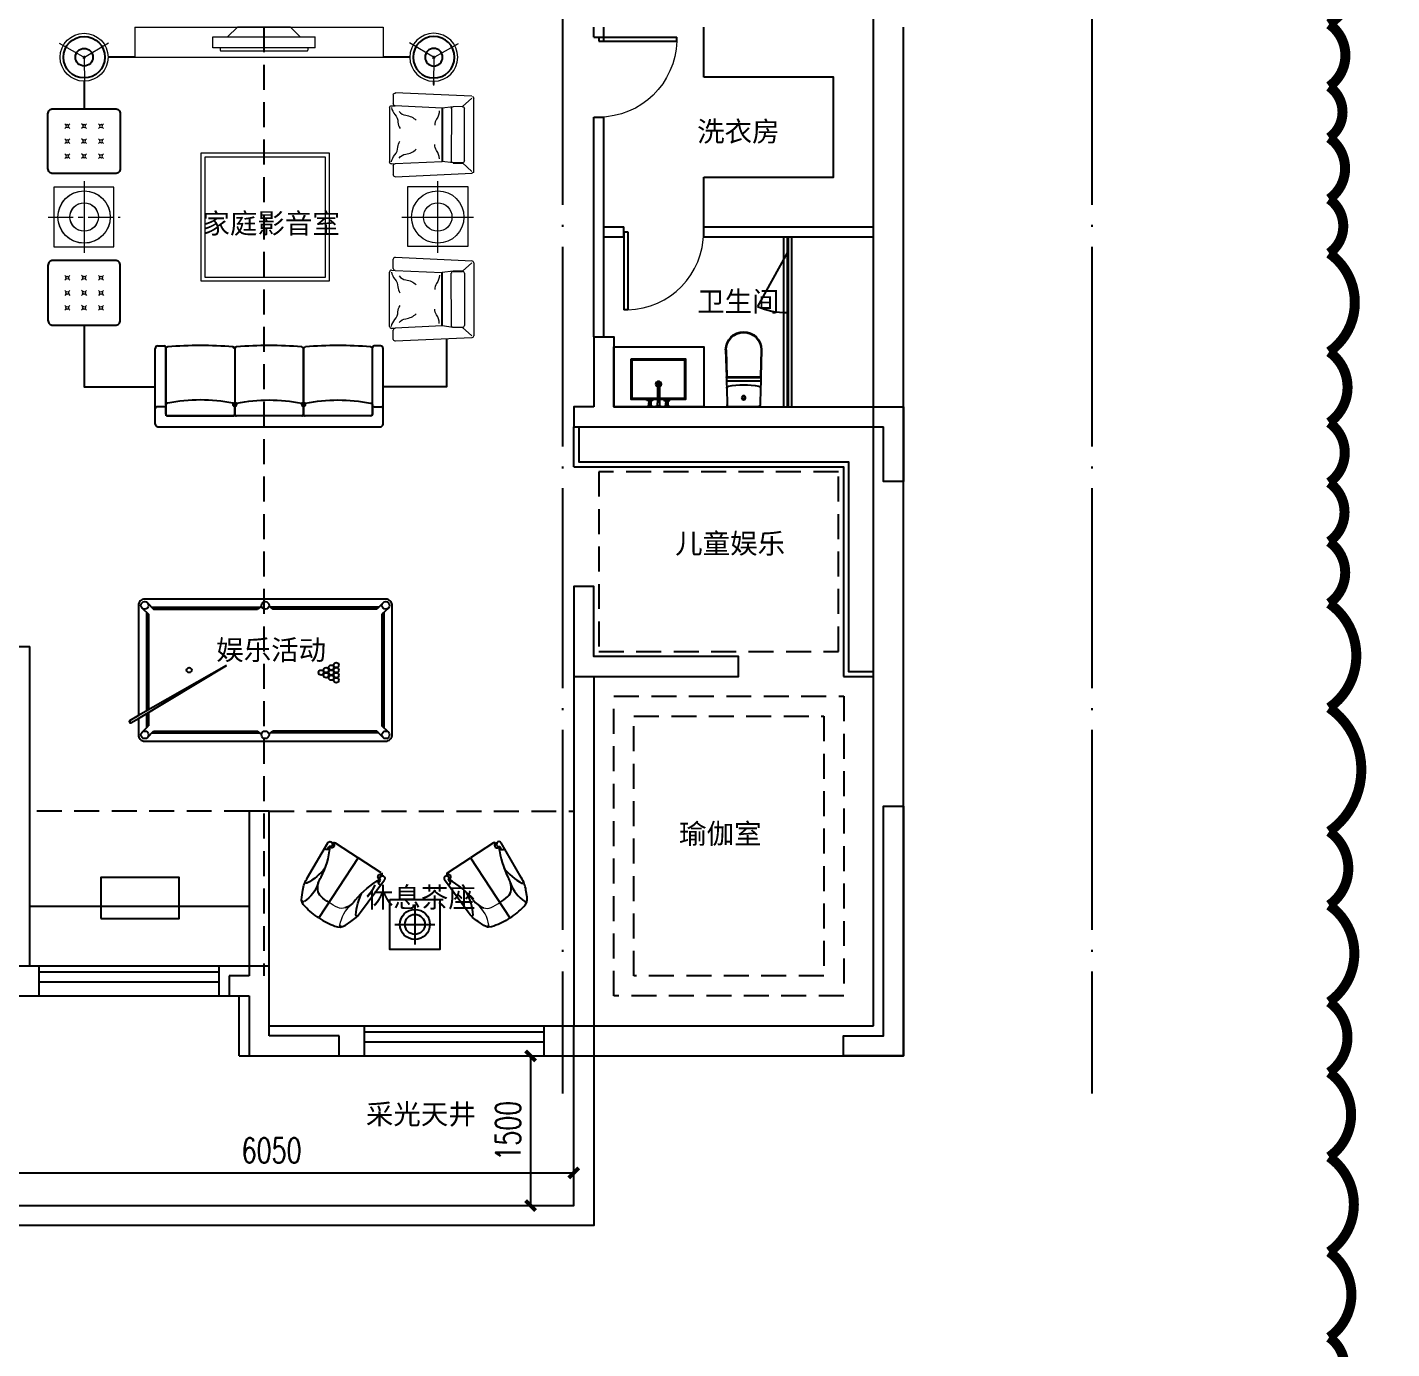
# Model space of a CAD drawing. Header units: millimetres. Extents: x 1337745 to 1642153, y -192803 to 266425.
# Drawn here: x 1536491 to 1550149, y 84425 to 97658 of the extents above; entities that cross this region are included whole.
import ezdxf
from ezdxf.enums import TextEntityAlignment as Align

# ---------------------------------------------------------------- set-up
doc = ezdxf.new("R2010")
doc.units = ezdxf.units.MM
doc.header["$LTSCALE"] = 1000
doc.header["$MEASUREMENT"] = 0
for name, pattern in [('__附着_A09-停车位、行车流线模块_TEN24RUY_设计区$0$DASH', [0.35, 0.25, -0.1]), ('CENTER', [2, 1.25, -0.25, 0.25, -0.25]), ('DOTE', [2.42, 2, -0.2, 0.02, -0.2]), ('HIDDEN', [0.375, 0.25, -0.125]), ('HIDDEN2', [4.7625, 3.175, -1.5875])]:
    doc.linetypes.add(name, pattern=pattern)
for name, color, linetype in [('__附着_A09-停车位、行车流线模块_TEN24RUY_设计区$0$STD-PARK', 103, '__附着_A09-停车位、行车流线模块_TEN24RUY_设计区$0$DASH'), ('A-PUB_DIM', 3, 'Continuous'), ('AE-FLOR', 151, 'Continuous'), ('DOTE', 16, 'DOTE'), ('IE-FURN', 33, 'Continuous'), ('P-FURN-高柜', 5, 'Continuous'), ('P-卫生隔断', 30, 'Continuous'), ('P-固定家具（悬空）', 142, 'Continuous'), ('P-洁具', 31, 'Continuous'), ('REF', 8, 'HIDDEN2'), ('WALL', 2, 'Continuous'), ('WALL1', 51, 'Continuous'), ('WINDOW', 4, 'Continuous'), ('剪力墙', 6, 'Continuous'), ('家具粗线', 7, 'Continuous'), ('文字标注', 255, 'Continuous'), ('砖墙', 30, 'Continuous')]:
    doc.layers.add(name, color=color, linetype=linetype)
doc.layers.add('furniture', color=6, linetype='Continuous', lineweight=13)
doc.styles.add('_TCH_DIM_T3', font='SIMPLEX', dxfattribs={"width": 0.705882, "bigfont": 'GBCBIG'})
doc.styles.add('DIM_FONT', font='SIMPLEX', dxfattribs={"width": 0.7, "bigfont": 'GBCBIG'})
doc.styles.add('黑体', font='SIMHEI.TTF')
doc.dimstyles.new('_TCH_ARCH&&100', dxfattribs={"dimtxt": 250, "dimasz": 100, "dimexe": 250, "dimexo": 300, "dimgap": 100, "dimtad": 1, "dimdec": 0, "dimzin": 0, "dimdsep": 46, "dimtxsty": 'DIM_FONT', "dimblk": 'ARCHTICK', "dimcen": 0.09, "dimclrt": 7, "dimazin": 2, "dimtfac": 1, "dimtdec": 0, "dimtix": 1, "dimtmove": 2, "dimatfit": 3, "dimfxl": 1, "dimtolj": 1, "dimtzin": 0, "dimarcsym": 0})
doc.dimstyles.new('_TCH_ARCH&&50', dxfattribs={"dimtxt": 148.75, "dimasz": 50, "dimexe": 125, "dimexo": 150, "dimgap": 50, "dimtad": 1, "dimdec": 0, "dimzin": 0, "dimdsep": 46, "dimtxsty": '_TCH_DIM_T3', "dimblk": 'ARCHTICK', "dimcen": 0.09, "dimclrt": 7, "dimazin": 2, "dimtfac": 1, "dimtdec": 0, "dimtix": 1, "dimtmove": 2, "dimatfit": 3, "dimfxl": 1, "dimtolj": 1, "dimtzin": 0, "dimarcsym": 0})

# ---------------------------------------------------------------- blocks, each defined once
blk = doc.blocks.new('_ArchTick')
at = {"color": 0, "linetype": 'ByBlock', "const_width": 0.4}
blk.add_lwpolyline([(-0.5, -0.5), (0.5, 0.5)], dxfattribs=at)
blk = doc.blocks.new('*D57')
at = {"layer": 'A-PUB_DIM', "color": 0, "lineweight": -2, "transparency": 16777216}
for p, q in [((3059233, -674133), (3059277, -673742)), ((3059332, -674144), (3059376, -673753)), ((3059263, -673866), (3059213, -673860)), ((3059263, -673866), (3059362, -673877)), ((3059362, -673877), (3059412, -673883))]:
    blk.add_line(p, q, dxfattribs=at)
at = {"layer": 'Defpoints', "color": 0, "transparency": 16777216}
for p in [(3059362, -673877), (3059216, -674282), (3059315, -674293)]:
    blk.add_point(p, dxfattribs=at)
at = {"layer": 'A-PUB_DIM', "color": 0, "lineweight": -2, "transparency": 16777216, "xscale": 50, "yscale": 50, "zscale": 50}
for p, rotation in [((3059263, -673866), 353.5415813662658), ((3059362, -673877), 173.5415813662658)]:
    blk.add_blockref('_ArchTick', p, dxfattribs=dict(at, rotation=rotation))
at = {"layer": 'A-PUB_DIM', "color": 7, "transparency": 16777216, "insert": (3059552, -673760), "char_height": 148.8, "attachment_point": 5, "rotation": 353.5416, "style": '_TCH_DIM_T3'}
blk.add_mtext('\\A1;100', dxfattribs=at)
blk = doc.blocks.new('*D58')
at = {"layer": 'A-PUB_DIM', "color": 0, "lineweight": -2, "transparency": 16777216}
for p, q in [((3058040, -673998), (3058084, -673607)), ((3058070, -673731), (3059263, -673866)), ((3059233, -674133), (3059277, -673742))]:
    blk.add_line(p, q, dxfattribs=at)
at = {"layer": 'Defpoints', "color": 0, "transparency": 16777216}
for p in [(3059263, -673866), (3058023, -674147), (3059216, -674282)]:
    blk.add_point(p, dxfattribs=at)
at = {"layer": 'A-PUB_DIM', "color": 0, "lineweight": -2, "transparency": 16777216, "xscale": 50, "yscale": 50, "zscale": 50}
for p, rotation in [((3058070, -673731), 173.5415813662053), ((3059263, -673866), 353.5415813662053)]:
    blk.add_blockref('_ArchTick', p, dxfattribs=dict(at, rotation=rotation))
at = {"layer": 'A-PUB_DIM', "color": 7, "transparency": 16777216, "insert": (3058681, -673675), "char_height": 148.8, "attachment_point": 5, "rotation": 353.5416, "style": '_TCH_DIM_T3'}
blk.add_mtext('\\A1;1200', dxfattribs=at)
blk = doc.blocks.new('*D59')
at = {"layer": 'A-PUB_DIM', "color": 0, "lineweight": -2, "transparency": 16777216}
for p, q in [((3057543, -673941), (3057588, -673550)), ((3057574, -673675), (3058070, -673731)), ((3058040, -673998), (3058084, -673607))]:
    blk.add_line(p, q, dxfattribs=at)
at = {"layer": 'Defpoints', "color": 0, "transparency": 16777216}
for p in [(3058070, -673731), (3057527, -674090), (3058023, -674147)]:
    blk.add_point(p, dxfattribs=at)
at = {"layer": 'A-PUB_DIM', "color": 0, "lineweight": -2, "transparency": 16777216, "xscale": 50, "yscale": 50, "zscale": 50}
for p, rotation in [((3057574, -673675), 173.5415813662127), ((3058070, -673731), 353.5415813662127)]:
    blk.add_blockref('_ArchTick', p, dxfattribs=dict(at, rotation=rotation))
at = {"layer": 'A-PUB_DIM', "color": 7, "transparency": 16777216, "insert": (3057836, -673579), "char_height": 148.8, "attachment_point": 5, "rotation": 353.5416, "style": '_TCH_DIM_T3'}
blk.add_mtext('\\A1;500', dxfattribs=at)
blk = doc.blocks.new('*D60')
at = {"layer": 'A-PUB_DIM', "color": 0, "lineweight": -2, "transparency": 16777216}
for p, q in [((3057444, -673930), (3057488, -673539)), ((3057543, -673941), (3057588, -673550)), ((3057474, -673663), (3057425, -673658)), ((3057474, -673663), (3057574, -673675)), ((3057574, -673675), (3057623, -673680))]:
    blk.add_line(p, q, dxfattribs=at)
at = {"layer": 'Defpoints', "color": 0, "transparency": 16777216}
for p in [(3057574, -673675), (3057427, -674079), (3057527, -674090)]:
    blk.add_point(p, dxfattribs=at)
at = {"layer": 'A-PUB_DIM', "color": 0, "lineweight": -2, "transparency": 16777216, "xscale": 50, "yscale": 50, "zscale": 50}
for p, rotation in [((3057474, -673663), 353.5415813662357), ((3057574, -673675), 173.5415813662357)]:
    blk.add_blockref('_ArchTick', p, dxfattribs=dict(at, rotation=rotation))
at = {"layer": 'A-PUB_DIM', "color": 7, "transparency": 16777216, "insert": (3057508, -673806), "char_height": 148.8, "attachment_point": 5, "rotation": 353.5416, "style": '_TCH_DIM_T3'}
blk.add_mtext('\\A1;100', dxfattribs=at)
blk = doc.blocks.new('*D61')
at = {"layer": 'A-PUB_DIM', "color": 0, "lineweight": -2, "transparency": 16777216}
for p, q in [((3056550, -673829), (3056594, -673438)), ((3056580, -673562), (3057474, -673663)), ((3057444, -673930), (3057488, -673539))]:
    blk.add_line(p, q, dxfattribs=at)
at = {"layer": 'Defpoints', "color": 0, "transparency": 16777216}
for p in [(3057474, -673663), (3056533, -673978), (3057427, -674079)]:
    blk.add_point(p, dxfattribs=at)
at = {"layer": 'A-PUB_DIM', "color": 0, "lineweight": -2, "transparency": 16777216, "xscale": 50, "yscale": 50, "zscale": 50}
for p, rotation in [((3056580, -673562), 173.5415813662182), ((3057474, -673663), 353.5415813662182)]:
    blk.add_blockref('_ArchTick', p, dxfattribs=dict(at, rotation=rotation))
at = {"layer": 'A-PUB_DIM', "color": 7, "transparency": 16777216, "insert": (3057041, -673489), "char_height": 148.8, "attachment_point": 5, "rotation": 353.5416, "style": '_TCH_DIM_T3'}
blk.add_mtext('\\A1;900', dxfattribs=at)
blk = doc.blocks.new('*D62')
at = {"layer": 'A-PUB_DIM', "color": 0, "lineweight": -2, "transparency": 16777216}
for p, q in [((3032305, -671084), (3032349, -670693)), ((3032404, -671096), (3032448, -670705)), ((3032335, -670818), (3032434, -670829))]:
    blk.add_line(p, q, dxfattribs=at)
at = {"layer": 'Defpoints', "color": 0, "transparency": 16777216}
for p in [(3032434, -670829), (3032288, -671233), (3032387, -671245)]:
    blk.add_point(p, dxfattribs=at)
at = {"layer": 'A-PUB_DIM', "color": 0, "lineweight": -2, "transparency": 16777216, "xscale": 50, "yscale": 50, "zscale": 50}
for p, rotation in [((3032335, -670818), 173.5415813662658), ((3032434, -670829), 353.5415813662658)]:
    blk.add_blockref('_ArchTick', p, dxfattribs=dict(at, rotation=rotation))
at = {"layer": 'A-PUB_DIM', "color": 7, "transparency": 16777216, "insert": (3032176, -670661), "char_height": 148.8, "attachment_point": 5, "rotation": 353.5416, "style": '_TCH_DIM_T3'}
blk.add_mtext('\\A1;100', dxfattribs=at)
blk = doc.blocks.new('*D63')
at = {"layer": 'A-PUB_DIM', "color": 0, "lineweight": -2, "transparency": 16777216}
for p, q in [((3032404, -671096), (3032448, -670705)), ((3032434, -670829), (3033627, -670964)), ((3033596, -671231), (3033641, -670840))]:
    blk.add_line(p, q, dxfattribs=at)
at = {"layer": 'Defpoints', "color": 0, "transparency": 16777216}
for p in [(3033627, -670964), (3032387, -671245), (3033579, -671380)]:
    blk.add_point(p, dxfattribs=at)
at = {"layer": 'A-PUB_DIM', "color": 0, "lineweight": -2, "transparency": 16777216, "xscale": 50, "yscale": 50, "zscale": 50}
for p, rotation in [((3032434, -670829), 173.5415813662163), ((3033627, -670964), 353.5415813662163)]:
    blk.add_blockref('_ArchTick', p, dxfattribs=dict(at, rotation=rotation))
at = {"layer": 'A-PUB_DIM', "color": 7, "transparency": 16777216, "insert": (3033044, -670773), "char_height": 148.8, "attachment_point": 5, "rotation": 353.5416, "style": '_TCH_DIM_T3'}
blk.add_mtext('\\A1;1200', dxfattribs=at)
blk = doc.blocks.new('*D64')
at = {"layer": 'A-PUB_DIM', "color": 0, "lineweight": -2, "transparency": 16777216}
for p, q in [((3033596, -671231), (3033641, -670840)), ((3033627, -670964), (3034123, -671020)), ((3034093, -671287), (3034137, -670896))]:
    blk.add_line(p, q, dxfattribs=at)
at = {"layer": 'Defpoints', "color": 0, "transparency": 16777216}
for p in [(3034123, -671020), (3033579, -671380), (3034076, -671436)]:
    blk.add_point(p, dxfattribs=at)
at = {"layer": 'A-PUB_DIM', "color": 0, "lineweight": -2, "transparency": 16777216, "xscale": 50, "yscale": 50, "zscale": 50}
for p, rotation in [((3033627, -670964), 173.5415813662127), ((3034123, -671020), 353.5415813662127)]:
    blk.add_blockref('_ArchTick', p, dxfattribs=dict(at, rotation=rotation))
at = {"layer": 'A-PUB_DIM', "color": 7, "transparency": 16777216, "insert": (3033889, -670868), "char_height": 148.8, "attachment_point": 5, "rotation": 353.5416, "style": '_TCH_DIM_T3'}
blk.add_mtext('\\A1;500', dxfattribs=at)
blk = doc.blocks.new('*D65')
at = {"layer": 'A-PUB_DIM', "color": 0, "lineweight": -2, "transparency": 16777216}
for p, q in [((3034093, -671287), (3034137, -670896)), ((3034193, -671298), (3034237, -670907)), ((3034123, -671020), (3034223, -671031))]:
    blk.add_line(p, q, dxfattribs=at)
at = {"layer": 'Defpoints', "color": 0, "transparency": 16777216}
for p in [(3034223, -671031), (3034076, -671436), (3034176, -671447)]:
    blk.add_point(p, dxfattribs=at)
at = {"layer": 'A-PUB_DIM', "color": 0, "lineweight": -2, "transparency": 16777216, "xscale": 50, "yscale": 50, "zscale": 50}
for p, rotation in [((3034123, -671020), 173.5415813661032), ((3034223, -671031), 353.5415813661032)]:
    blk.add_blockref('_ArchTick', p, dxfattribs=dict(at, rotation=rotation))
at = {"layer": 'A-PUB_DIM', "color": 7, "transparency": 16777216, "insert": (3034158, -671162), "char_height": 148.8, "attachment_point": 5, "rotation": 353.5416, "style": '_TCH_DIM_T3'}
blk.add_mtext('\\A1;100', dxfattribs=at)
blk = doc.blocks.new('*D66')
at = {"layer": 'A-PUB_DIM', "color": 0, "lineweight": -2, "transparency": 16777216}
for p, q in [((3034193, -671298), (3034237, -670907)), ((3034223, -671031), (3035117, -671133)), ((3035087, -671399), (3035131, -671008))]:
    blk.add_line(p, q, dxfattribs=at)
at = {"layer": 'Defpoints', "color": 0, "transparency": 16777216}
for p in [(3035117, -671133), (3034176, -671447), (3035070, -671548)]:
    blk.add_point(p, dxfattribs=at)
at = {"layer": 'A-PUB_DIM', "color": 0, "lineweight": -2, "transparency": 16777216, "xscale": 50, "yscale": 50, "zscale": 50}
for p, rotation in [((3034223, -671031), 173.5415813662182), ((3035117, -671133), 353.5415813662182)]:
    blk.add_blockref('_ArchTick', p, dxfattribs=dict(at, rotation=rotation))
at = {"layer": 'A-PUB_DIM', "color": 7, "transparency": 16777216, "insert": (3034684, -670958), "char_height": 148.8, "attachment_point": 5, "rotation": 353.5416, "style": '_TCH_DIM_T3'}
blk.add_mtext('\\A1;900', dxfattribs=at)
blk = doc.blocks.new('A$C71264A39')
at = {"layer": '剪力墙'}
for p, q in [((-3100, 7200), (-3100, 6500)), ((-3050, 6300), (-200, 6300)), ((-6350, 2450), (-6550, 2450)), ((-6550, 2450), (-6550, 800)), ((-6350, 200), (-6350, 2450)), ((-6550, 800), (-6750, 800)), ((-6750, 800), (-6750, 600)), ((-6750, 600), (-6550, 600)), ((-6550, 600), (-6550, 0)), ((-5650, 200), (-6350, 200)), ((-5650, 0), (-5650, 200)), ((-6550, 0), (-5650, 0))]:
    blk.add_line(p, q, dxfattribs=at)
for points in [[(-3100, 7200), (-2900, 7200), (-2900, 6500), (0, 6500), (0, 5750), (-200, 5750), (-200, 6300)], [(-3100, 6500), (-3300, 6500), (-3300, 6300), (-3050, 6300)], [(-3300, 3800), (-1650, 3800), (-1650, 4000), (-3100, 4000), (-3100, 4700), (-3300, 4700), (-3300, 3800)], [(0, 2500), (0, 0), (-600, 0), (-600, 200), (-200, 200), (-200, 2500), (0, 2500)]]:
    blk.add_lwpolyline(points, dxfattribs=at)
blk = doc.blocks.new('fsxxxx')
at = {"layer": 'IE-FURN'}
for p in [(-163, 753), (-624, 452)]:
    blk.add_line(p, (-394, 603), dxfattribs=at)
at = {"layer": 'IE-FURN', "color": 8}
blk.add_line((-394, 603), (0, 0), dxfattribs=at)
at = {"layer": 'IE-FURN'}
for points in [[(-84, 687), (-101, 716)], [(-596, 353), (-615, 380)]]:
    blk.add_lwpolyline(points, dxfattribs=at)
for points in [[(0, 0, 0.055738), (139, 114, 0.270993), (173, 209), (161, 277, 0.111969), (114, 405), (-88, 754)], [(0, 0, -0.055738), (-160, -81, -0.270993), (-261, -75), (-318, -36, -0.111969), (-417, 59), (-655, 383)]]:
    blk.add_lwpolyline(points, format="xyb", dxfattribs=at)
for centre, radius, start, end in [((-156, 738), 17.4, 36.3629, 115.3868), ((-128, 727), 25, 123.1539, 223.1622), ((-129, 729), 25.8, 227.2207, 295.2552), ((-163, 802), 58, 291.4545, 314.8532), ((-109, 740), 25, 27.1499, 288.5347), ((-145, 772), 71.9, 291.8767, 308.1795), ((-77, 720), 33.6, 197.9328, 312.8796), ((-634, 397), 25, 317.773, 219.1578), ((-669, 472), 58, 291.4545, 314.8532), ((-613, 439), 17.4, 130.921, 209.9448), ((-614, 410), 25, 23.1455, 123.1539), ((-616, 411), 25.8, 311.0525, 19.087), ((-649, 443), 71.9, 298.1282, 314.431), ((-629, 360), 33.6, 293.4281, 48.3749)]:
    blk.add_arc(centre, radius, start, end, dxfattribs=at)
at = {"layer": 'IE-FURN', "color": 8}
for centre, radius, start, end in [((805, 816), 920, 186.6068, 206.2581), ((368, 827), 538, 217.418, 242.6706), ((-1071, -409), 920, 40.0496, 59.7009), ((-87, 290), 100, 311.3962, 355.4252), ((-187, 298), 200, 355.4252, 33.6969), ((337, 456), 347, 198.0326, 237.3503), ((125, 361), 12, 251.292, 16.6444), ((-905, -4), 538, 3.6371, 28.8898), ((-198, 291), 200, 212.6108, 250.8825), ((-483, 739), 699, 303.1539, 311.3962), ((154, 184), 21.2, 258.6792, 339.4007), ((-381, 31), 12, 229.6633, 355.0157), ((-231, -67), 21.2, 266.907, 347.6285)]:
    blk.add_arc(centre, radius, start, end, dxfattribs=at)
at = {"layer": '家具粗线', "color": 252, "lineweight": 5}
for centre, radius, start, end in [((-483, 739), 699, 294.9116, 303.1539), ((-553, -126), 347, 8.9575, 48.2751), ((-230, 196), 100, 250.8825, 294.9116)]:
    blk.add_arc(centre, radius, start, end, dxfattribs=at)
blk = doc.blocks.new('A$C175371E0')
at = {"layer": 'furniture', "color": 8}
for p, q in [((-180, 161), (-194, 175)), ((-180, 140), (-194, 126)), ((-158, 161), (-144, 175)), ((-158, 140), (-144, 126)), ((-11, 161), (-25, 175)), ((-11, 140), (-25, 126)), ((11, 161), (25, 175)), ((11, 140), (25, 126)), ((158, 161), (144, 175)), ((158, 140), (144, 126)), ((180, 161), (194, 175)), ((180, 140), (194, 126)), ((-180, 11), (-194, 25)), ((-158, 11), (-144, 25)), ((-11, 11), (-25, 25)), ((11, 11), (25, 25)), ((158, 11), (144, 25)), ((180, 11), (194, 25)), ((-180, -11), (-194, -25)), ((-180, -140), (-194, -126)), ((-158, -11), (-144, -25)), ((-158, -140), (-144, -126)), ((-11, -11), (-25, -25)), ((-11, -140), (-25, -126)), ((11, -11), (25, -25)), ((11, -140), (25, -126)), ((158, -11), (144, -25)), ((158, -140), (144, -126)), ((180, -11), (194, -25)), ((180, -140), (194, -126)), ((-180, -161), (-194, -175)), ((-158, -161), (-144, -175)), ((-11, -161), (-25, -175)), ((11, -161), (25, -175)), ((158, -161), (144, -175)), ((180, -161), (194, -175))]:
    blk.add_line(p, q, dxfattribs=at)
for centre in [(-169, 151), (0, 151), (169, 151), (-169, 0), (0, 0), (169, 0), (-169, -151), (0, -151), (169, -151)]:
    blk.add_circle(centre, 15, dxfattribs=at)
at = {"layer": 'IE-FURN'}
blk.add_lwpolyline([(-362, 275), (-362, -275, 0.414214), (-312, -325), (312, -325, 0.414214), (362, -275), (362, 275, 0.414214), (312, 325), (-312, 325, 0.414214)], format="xyb", close=True, dxfattribs=at)
blk = doc.blocks.new('uio')
at = {"lineweight": 5, "ltscale": 0.03}
for p, q in [((-104716, -966104), (-103987, -966174)), ((-104844, -966881), (-104736, -966120)), ((-104651, -966317), (-104642, -966224)), ((-104621, -966207), (-104099, -966257)), ((-103970, -966193), (-104007, -966961)), ((-104651, -966317), (-104648, -966429)), ((-104651, -966317), (-104648, -966429)), ((-104112, -966387), (-104634, -966338)), ((-104112, -966387), (-104634, -966338)), ((-104091, -966371), (-104115, -966479)), ((-104091, -966371), (-104115, -966479)), ((-104082, -966277), (-104091, -966371)), ((-104082, -966277), (-104091, -966371)), ((-104714, -966896), (-104648, -966429)), ((-104115, -966479), (-104648, -966429)), ((-104115, -966479), (-104138, -966950)), ((-104734, -966912), (-104828, -966903)), ((-104719, -966931), (-104714, -966896)), ((-104160, -967004), (-104702, -966952)), ((-104140, -966986), (-104138, -966950)), ((-104028, -966979), (-104121, -966970))]:
    blk.add_line(p, q, dxfattribs=at)
for p, q in [((-104651, -966317), (-104642, -966224)), ((-104115, -966479), (-104648, -966429))]:
    blk.add_line(p, q)
for centre, start, end in [((-104718, -966123), 84.5739, 171.9109), ((-104623, -966226), 84.5739, 174.5739), ((-104623, -966226), 84.5739, 174.5739), ((-103989, -966192), 357.2369, 84.5739), ((-104632, -966319), 174.5739, 264.5739), ((-104632, -966319), 174.5739, 264.5739), ((-104110, -966369), 264.5739, 354.5739), ((-104110, -966369), 264.5739, 354.5739), ((-104101, -966276), 354.5739, 84.5739), ((-104101, -966276), 354.5739, 84.5739), ((-104826, -966884), 171.9109, 264.5739), ((-104733, -966893), 264.5739, 351.9109), ((-104701, -966934), 171.9109, 264.5739), ((-104158, -966985), 264.5739, 357.2369), ((-104119, -966951), 177.2369, 264.5739), ((-104029, -966960), 274.8838, 7.5468)]:
    blk.add_arc(centre, 18.7, start, end, dxfattribs=at)
at = {"layer": 'furniture', "color": 8}
for p, q in [((-104718, -966123), (-104642, -966224)), ((-103989, -966192), (-104082, -966277))]:
    blk.add_line(p, q, dxfattribs=at)
for points in [[(-104624, -966459, -0.157856), (-104544, -966495, 0.195258), (-104485, -966517, 0.506042)], [(-104144, -966505, 0.157856), (-104230, -966525, -0.195258), (-104291, -966535, -0.506042)], [(-104655, -966859, 0.215808), (-104609, -966798, -0.158378), (-104551, -966698, -0.75133)], [(-104655, -966859, 0.215808), (-104609, -966798, -0.158378), (-104551, -966698, -0.75133)], [(-104189, -966903, -0.215808), (-104222, -966835, 0.158378), (-104261, -966726, 0.75133)], [(-104189, -966903, -0.215808), (-104222, -966835, 0.158378), (-104261, -966726, 0.75133)], [(-104701, -966934, 0.13045), (-104627, -966906, -0.166434), (-104547, -966883, 0.138962), (-104485, -966868, -0.132288)], [(-104701, -966934, 0.13045), (-104627, -966906, -0.166434), (-104547, -966883, 0.138962), (-104485, -966868, -0.132288)], [(-104158, -966985, -0.13045), (-104225, -966944, 0.166434), (-104299, -966906, -0.138962), (-104358, -966880, 0.132288)], [(-104158, -966985, -0.13045), (-104225, -966944, 0.166434), (-104299, -966906, -0.138962), (-104358, -966880, 0.132288)]]:
    blk.add_lwpolyline(points, format="xyb", dxfattribs=at)
blk = doc.blocks.new('A$C394A4696')
at = {"layer": 'IE-FURN'}
for p, q in [((-810, 1114), (-810, 1051)), ((-810, 1114), (-810, 1051)), ((-27, 1141), (-783, 1141)), ((-200, 1051), (-200, 1123)), ((-126, 1033), (-792, 1033)), ((-126, 344), (-792, 344)), ((-782, 344), (-108, 344)), ((-782, 344), (-108, 344)), ((-782, 344), (-108, 344)), ((-782, 344), (-108, 344)), ((-782, 344), (-108, 344)), ((-782, 344), (-108, 344)), ((-108, 326), (-108, -1015)), ((-782, -344), (-108, -344)), ((-782, -344), (-108, -344)), ((-782, -344), (-108, -344)), ((-782, -344), (-108, -344)), ((-782, -344), (-108, -344)), ((-782, -344), (-108, -344)), ((-810, -1114), (-810, -1051)), ((-810, -1114), (-810, -1051)), ((-126, -1033), (-792, -1033)), ((-782, -1033), (-108, -1033)), ((-782, -1033), (-108, -1033)), ((-200, -1051), (-200, -1123)), ((-27, -1141), (-783, -1141))]:
    blk.add_line(p, q, dxfattribs=at)
blk.add_lwpolyline([(0, -1114), (0, 1114)], dxfattribs=at)
at = {"layer": 'IE-FURN', "color": 8}
for points in [[(-236, 1015, -0.414214), (-218, 1033), (-126, 1033, -0.414214), (-108, 1015), (-108, 362, -0.414214), (-126, 344), (-218, 344, -0.414214), (-236, 362, -0.097845)], [(-236, 326, -0.414214), (-218, 344), (-126, 344, -0.414214), (-108, 326), (-108, -326, -0.414214), (-126, -344), (-218, -344, -0.414214), (-236, -326, -0.097845)], [(-236, 362, 0.414214), (-218, 344), (-126, 344, 0.414214), (-108, 362), (-108, 326, 0.414214), (-126, 344), (-218, 344, 0.414214), (-236, 326, 1.773437)], [(-236, -1015, 0.414214), (-218, -1033), (-126, -1033, 0.414214), (-108, -1015), (-108, -362, 0.414214), (-126, -344), (-218, -344, 0.414214), (-236, -362, 0.097845)], [(-236, -326, 0.414214), (-218, -344), (-126, -344, 0.414214), (-108, -326), (-108, -362, 0.414214), (-126, -344), (-218, -344, 0.414214), (-236, -362, 1.773437)]]:
    blk.add_lwpolyline(points, format="xyb", close=True, dxfattribs=at)
at = {"layer": 'IE-FURN'}
for centre, radius, start, end in [((-783, 1114), 26.8, 90, 180), ((-783, 1114), 26.8, 90, 180), ((-182, 1123), 18, 90, 180), ((-27, 1114), 26.8, 0, 90), ((3180, 689), 3993, 175.3139, 184.6861), ((-792, 1051), 18, 180, 270), ((-792, 1051), 18, 180, 270), ((-782, 1015), 18, 90, 180), ((-182, 1051), 18, 180, 270), ((-126, 1015), 18, 0, 90), ((3180, 0), 3993, 175.3139, 184.6861), ((-782, 362), 18, 180, 270), ((-782, 362), 18, 180, 270), ((-782, 326), 18, 90, 180), ((-782, 326), 18, 90, 180), ((-126, 326), 18, 0, 90), ((3180, -689), 3993, 175.3139, 184.6861), ((-783, -368), 18, 90, 180), ((-782, -326), 18, 180, 270), ((-782, -326), 18, 180, 270), ((-782, -362), 18, 90, 180), ((-792, -1051), 18, 90, 180), ((-792, -1051), 18, 90, 180), ((-782, -1015), 18, 180, 270), ((-782, -1015), 18, 180, 270), ((-182, -1051), 18, 90, 180), ((-783, -1114), 26.8, 180, 270), ((-783, -1114), 26.8, 180, 270), ((-182, -1123), 18, 180, 270), ((-27, -1114), 26.8, 270, 0)]:
    blk.add_arc(centre, radius, start, end, dxfattribs=at)
at = {"layer": 'IE-FURN', "color": 161}
blk.add_arc((-126, -1015), 18, 270, 0, dxfattribs=at)
blk = doc.blocks.new('IFF-Lamp400')
at = {"lineweight": 5, "ltscale": 0.03}
for p, q in [((-7, -12), (116, 205)), ((-7, -12), (116, 205)), ((13, 0), (-236, -2)), ((13, 0), (-236, -2)), ((-7, 11), (120, -203)), ((-7, 11), (120, -203))]:
    blk.add_line(p, q, dxfattribs=at)
at = {"lineweight": 5, "ltscale": 0.03, "const_width": 6.67}
for points in [[(95, 167), (115, 203)], [(95, 167), (115, 203)], [(-192, -2), (-233, -2)], [(-192, -2), (-233, -2)], [(98, -166), (118, -201)], [(98, -166), (118, -201)]]:
    blk.add_lwpolyline(points, dxfattribs=at)
at = {"lineweight": 5, "ltscale": 0.03}
blk.add_circle((0, 0), 200, dxfattribs=at)
at = {"linetype": 'ByBlock'}
for radius in [173, 173, 73.3, 73.3]:
    blk.add_circle((0, 0), radius, dxfattribs=at)
blk = doc.blocks.new('$plan$00002328')
at = {"layer": 'IE-FURN'}
for p, q in [((-1279, 621, 0), (-1214, 559, 0)), ((-1233, -577, 0), (-1233, 577, 0)), ((-1226, 674, 0), (-1163, 610, 0)), ((-1214, -559, 0), (-1214, 559, 0)), ((-1182, 629, 0), (-99, 629, 0)), ((-1163, 610, 0), (-122, 610, 0)), ((-83, 642, 0), (-122, 610, 0)), ((-8, 642, 0), (31, 610, 0)), ((1090, 629, 0), (8, 629, 0)), ((1072, 610, 0), (31, 610, 0)), ((1134, 674, 0), (1072, 610, 0)), ((1187, 621, 0), (1123, 559, 0)), ((1123, 422, 0), (1123, 559, 0)), ((1142, 433, 0), (1142, 577, 0)), ((1224, 483, 0), (342, -47, 0)), ((342, -47, 0), (1224, 456, 0)), ((1314, 507, 0), (1301, 528, 0)), ((1123, -559, 0), (1123, 398, 0)), ((1142, -577, 0), (1142, 409, 0)), ((-1279, -621, 0), (-1214, -559, 0)), ((-1226, -674, 0), (-1163, -610, 0)), ((-1182, -629, 0), (-99, -629, 0)), ((-1163, -610, 0), (-122, -610, 0)), ((-83, -642, 0), (-122, -610, 0)), ((-8, -642, 0), (31, -610, 0)), ((1090, -629, 0), (8, -629, 0)), ((1072, -610, 0), (31, -610, 0)), ((1134, -674, 0), (1072, -610, 0)), ((1187, -621, 0), (1123, -559, 0))]:
    blk.add_line(p, q, dxfattribs=at)
at = {"layer": 'IE-FURN', "elevation": 0}
blk.add_lwpolyline([(1301, 528), (1224, 483), (1224, 648, 0.414214), (1161, 711), (-1252, 711, 0.414214), (-1316, 648), (-1316, -648, 0.414214), (-1252, -711), (1161, -711, 0.414214), (1224, -648), (1224, 456), (1314, 507, 0.584235)], format="xyb", close=True, dxfattribs=at)
at = {"layer": 'IE-FURN'}
for centre, radius in [((-1252, 648, 0), 38.1), ((-46, 648, 0), 38.1), ((1161, 648, 0), 38.1), ((-757, 102, 0), 25.4), ((-757, 51, 0), 25.4), ((-757, 0, 0), 25.4), ((-706, 76, 0), 25.4), ((-706, 25, 0), 25.4), ((-706, -25, 0), 25.4), ((-655, 51, 0), 25.4), ((-655, 0, 0), 25.4), ((-604, 25, 0), 25.4), ((716, 0, 0), 25.4), ((-757, -51, 0), 25.4), ((-1252, -648, 0), 38.1), ((-46, -648, 0), 38.1), ((1161, -648, 0), 38.1)]:
    blk.add_circle(centre, radius, dxfattribs=at)
blk = doc.blocks.new('A$C2EEA3612')
at = {"linetype": 'Continuous'}
for p, q in [((-180, 570), (-173, 300)), ((-175, 570), (-168, 300)), ((175, 570), (168, 300)), ((180, 570), (173, 300)), ((-173, 300), (-171, 240)), ((-163, 295), (163, 295)), ((-163, 290), (163, 290)), ((173, 300), (171, 240)), ((-172, 255), (172, 255)), ((-171, 240), (-169, 187)), ((-169, 187), (-166, 19)), ((169, 187), (166, 19)), ((171, 240), (169, 187)), ((-146, 0), (146, 0))]:
    blk.add_line(p, q, dxfattribs=at)
for radius in [20, 15]:
    blk.add_circle((0, 90), radius, dxfattribs=at)
for centre, radius, start, end in [((0, 570), 180, 0, 180), ((0, 570), 175, 0, 180), ((-163, 300), 10, 181.7534, 270), ((-163, 300), 5, 181.7534, 270), ((163, 300), 5, 270, 358.2466), ((163, 300), 10, 270, 358.2466), ((-149, 187), 20, 99.8557, 181.7534), ((0, -673), 893, 80.1443, 99.8557), ((149, 187), 20, 358.2466, 80.1443), ((-146, 20), 20, 181.7534, 270), ((146, 20), 20, 270, 358.2466)]:
    blk.add_arc(centre, radius, start, end, dxfattribs=at)
blk = doc.blocks.new('g3wr')
at = {"color": 251}
blk.add_wipeout([(92376, 176270), (92376, 176416), (92376, 176562), (92382, 176575), (92396, 176582), (92459, 176583), (92576, 176581), (92666, 176589), (92736, 176588), (92946, 176596), (92946, 176591), (93057, 176558), (93057, 176558), (93126, 176416), (93076, 176298), (92946, 176236), (92831, 176244), (92676, 176243), (92576, 176251), (92396, 176250)], dxfattribs=at)
at = {"xscale": -1, "rotation": 270}
blk.add_blockref('A$C2EEA3612', (92376, 176416), dxfattribs=at)
blk = doc.blocks.new('A$C12CE3BE6')
at = {"ltscale": 10}
for p, q in [((220, 412), (160, 412)), ((160, 412), (160, 405)), ((180, 469), (200, 469)), ((180, 412), (180, 435)), ((200, 412), (200, 435)), ((220, 405), (220, 412)), ((285, 469), (265, 469)), ((265, 260), (265, 435)), ((285, 260), (285, 435)), ((330, 412), (390, 412)), ((330, 405), (330, 412)), ((370, 469), (350, 469)), ((350, 412), (350, 435)), ((370, 412), (370, 435)), ((390, 412), (390, 405)), ((220, 405), (160, 405)), ((330, 405), (390, 405))]:
    blk.add_line(p, q, dxfattribs=at)
at = {"color": 8, "ltscale": 10}
for p, q in [((182, 422), (182, 442)), ((197, 442), (182, 442)), ((197, 422), (182, 422)), ((184, 442), (184, 469)), ((187, 412), (187, 422)), ((193, 412), (193, 422)), ((195, 442), (195, 469)), ((197, 422), (197, 442)), ((352, 422), (352, 442)), ((352, 442), (367, 442)), ((352, 422), (367, 422)), ((354, 442), (354, 469)), ((357, 412), (357, 422)), ((363, 412), (363, 422)), ((365, 442), (365, 469)), ((367, 422), (367, 442))]:
    blk.add_line(p, q, dxfattribs=at)
at = {"color": 8}
for p, q in [((261, 236), (289, 264)), ((261, 264), (289, 236))]:
    blk.add_line(p, q, dxfattribs=at)
at = {"ltscale": 10}
for points in [[(200, 435), (200, 469), (215, 469), (215, 475), (165, 475), (165, 469), (180, 469), (180, 435)], [(285, 435), (285, 469), (300, 469), (300, 475), (250, 475), (250, 469), (265, 469), (265, 435)], [(370, 435), (370, 469), (385, 469), (385, 475), (335, 475), (335, 469), (350, 469), (350, 435)]]:
    blk.add_lwpolyline(points, dxfattribs=at)
blk.add_lwpolyline([(0, 0), (0, 400), (550, 400), (550, 0)], close=True)
at = {"color": 8}
blk.add_lwpolyline([(10, 10), (10, 390), (540, 390), (540, 10)], close=True, dxfattribs=at)
at = {"color": 8, "ltscale": 10}
for centre in [(190, 409), (360, 409)]:
    blk.add_circle(centre, 3.5, dxfattribs=at)
at = {"color": 8}
for radius in [29.1, 20]:
    blk.add_circle((275, 250), radius, dxfattribs=at)
at = {"ltscale": 10}
blk.add_arc((275, 260), 10, 180, 0, dxfattribs=at)
blk = doc.blocks.new('$DorLib2D$00000001')
for p, q in [((0.45, 0.975), (0.5, 0.975)), ((0.45, 0), (0.45, 0.975)), ((0.5, 0), (0.5, 0.975)), ((0.5, 0), (0.45, 0))]:
    blk.add_line(p, q)
at = {"lineweight": 13}
blk.add_arc((0.475, 0), 0.975, 91.4693, 180, dxfattribs=at)
blk = doc.blocks.new('*D313')
at = {"layer": 'Defpoints', "color": 0}
for p in [(1541285, 87358, 0), (1541285, 85858, 0), (1541529, 85858)]:
    blk.add_point(p, dxfattribs=at)
at = {"layer": '砖墙', "color": 0, "lineweight": -2}
for p, q in [((1541529, 87358), (1541529, 85858)), ((1541585, 87358), (1541779, 87358)), ((1541585, 85858), (1541779, 85858))]:
    blk.add_line(p, q, dxfattribs=at)
at = {"layer": '砖墙', "color": 0, "lineweight": -2, "xscale": 100, "yscale": 100, "zscale": 100}
for p, rotation in [((1541529, 87358), 90), ((1541529, 85858), 270)]:
    blk.add_blockref('_ArchTick', p, dxfattribs=dict(at, rotation=rotation))
at = {"layer": '砖墙', "color": 7, "insert": (1541304, 86608), "char_height": 250, "attachment_point": 5, "rotation": 90, "style": 'DIM_FONT'}
blk.add_mtext('\\A1;1500', dxfattribs=at)
blk = doc.blocks.new('*D315')
at = {"layer": 'Defpoints', "color": 0}
for p in [(1541962, 86186), (1535912, 85858, 0), (1541962, 85858, 0)]:
    blk.add_point(p, dxfattribs=at)
at = {"layer": '砖墙', "color": 0, "lineweight": -2}
for p, q in [((1535912, 86158), (1535912, 86436)), ((1541962, 86158), (1541962, 86436)), ((1535912, 86186), (1541962, 86186))]:
    blk.add_line(p, q, dxfattribs=at)
at = {"layer": '砖墙', "color": 0, "lineweight": -2, "xscale": 100, "yscale": 100, "zscale": 100, "rotation": 180}
blk.add_blockref('_ArchTick', (1535912, 86186), dxfattribs=at)
at = {"layer": '砖墙', "color": 0, "lineweight": -2, "xscale": 100, "yscale": 100, "zscale": 100}
blk.add_blockref('_ArchTick', (1541962, 86186), dxfattribs=at)
at = {"layer": '砖墙', "color": 7, "insert": (1538937, 86411), "char_height": 250, "attachment_point": 5, "style": 'DIM_FONT'}
blk.add_mtext('\\A1;6050', dxfattribs=at)

msp = doc.modelspace()

# ---------------------------------------------------------------- linework, layer by layer
at = {"color": 252}
msp.add_line((1544096.8, 95400.4, 0), (1543799.9, 94863.4, 0), dxfattribs=at)
msp.add_arc((1544095, 95523.4, 0), 723, 245.90955, 270.14293, dxfattribs=at)
at = {"layer": '__附着_A09-停车位、行车流线模块_TEN24RUY_设计区$0$STD-PARK', "color": 1, "const_width": 100}
msp.add_lwpolyline([(1549522.5, 98882.2, -0.5205671), (1549522.5, 97689.6, -0.5205671), (1549522.5, 97065.1, -0.5205671), (1549522.5, 96551.1, -0.5205671), (1549522.5, 95938.2, -0.5205671), (1549522.5, 95395.4, -0.5205671), (1549522.5, 94407.8, -0.5205671), (1549522.5, 93699.1, -0.5205671), (1549522.5, 93098.3, -0.5205671), (1549522.5, 92506.6, -0.5205671), (1549522.5, 91889.2, -0.5205671), (1549522.5, 90843.2, -0.5205671), (1549522.5, 89604.3, -0.5205671), (1549522.5, 88866.6, -0.5205671), (1549522.5, 87896.8, -0.5205671), (1549522.5, 87191.2, -0.5205671), (1549522.5, 86345.5, -0.5205671), (1549522.5, 85394.7, -0.5205671), (1549522.5, 84538.8, -0.5205671), (1549522.5, 83947.9, -0.5205671)], format="xyb", dxfattribs=at)
at = {"layer": 'DOTE'}
for p, q in [((1541847.5, 211621.1, 0), (1541847.5, 86979.4, 0)), ((1547147.5, 211621.1, 0), (1547147.5, 86979.4, 0))]:
    msp.add_line(p, q, dxfattribs=at)
at = {"layer": 'furniture', "color": 6}
for p, q in [((1537568.2, 97658.1, 0), (1537568.2, 97358.1, 0)), ((1537568.2, 97658.1, 0), (1540052.9, 97658.1, 0)), ((1537568.2, 97358.1, 0), (1540052.9, 97358.1, 0))]:
    msp.add_line(p, q, dxfattribs=at)
at = {"layer": 'furniture', "color": 8}
for p, q in [((1538595.8, 97658.1, 0), (1538497.1, 97563.1, 0)), ((1539125.2, 97658.1, 0), (1538595.8, 97658.1, 0)), ((1539223.9, 97563.1, 0), (1539125.2, 97658.1, 0)), ((1538347.1, 97563.1, 0), (1539373.9, 97563.1, 0)), ((1538347.1, 97451.4, 0), (1538347.1, 97563.1, 0)), ((1539373.9, 97451.4, 0), (1539373.9, 97563.1, 0)), ((1539373.9, 97451.4, 0), (1538347.1, 97451.4, 0)), ((1538422.1, 97451.4, 0), (1538422.1, 97428.9, 0)), ((1538429.6, 97421.4, 0), (1539291.4, 97421.4, 0)), ((1539298.9, 97451.4, 0), (1539298.9, 97428.9, 0)), ((1538273.3, 95154, 0), (1538273.3, 96362.3, 0)), ((1538273.3, 96362.3, 0), (1539473.3, 96362.3, 0)), ((1539473.3, 96362.3, 0), (1539473.3, 95154, 0)), ((1537060.5, 96117.6, 0), (1537060.5, 95398.7, 0)), ((1540599.9, 95398.7, 0), (1540599.9, 96117.6, 0)), ((1540240.5, 95758.1, 0), (1540959.4, 95758.1, 0)), ((1539473.3, 95154, 0), (1538273.3, 95154, 0))]:
    msp.add_line(p, q, dxfattribs=at)
at = {"layer": 'furniture'}
for p, q in [((1540052.9, 97658.1, 0), (1540052.9, 97358.1, 0)), ((1538233.3, 95114, 0), (1538233.3, 96402.3, 0)), ((1538233.3, 96402.3, 0), (1539513.3, 96402.3, 0)), ((1539513.3, 96402.3, 0), (1539513.3, 95114, 0)), ((1539513.3, 95114, 0), (1538233.3, 95114, 0))]:
    msp.add_line(p, q, dxfattribs=at)
at = {"layer": 'furniture', "color": 8, "linetype": 'CENTER', "ltscale": 0.2}
for p, q in [((1537060.5, 96117.6, 0), (1537060.5, 95398.7, 0)), ((1540599.9, 95398.7, 0), (1540599.9, 96117.6, 0)), ((1536701.1, 95758.1, 0), (1537419.9, 95758.1, 0)), ((1540240.5, 95758.1, 0), (1540959.4, 95758.1, 0))]:
    msp.add_line(p, q, dxfattribs=at)
at = {"layer": 'furniture', "color": 6, "elevation": 0}
msp.add_lwpolyline([(1537356.3, 96058.1), (1536756.3, 96058.1), (1536756.3, 95458.1), (1537356.3, 95458.1)], close=True, dxfattribs=at)
at = {"layer": 'furniture', "elevation": 0}
msp.add_lwpolyline([(1540299.9, 95462.3), (1540299.9, 96062.3), (1540899.9, 96062.3), (1540899.9, 95462.3)], close=True, dxfattribs=at)
at = {"layer": 'furniture', "color": 8}
for centre, radius in [((1537060.5, 95758.1, 0), 261.9), ((1540599.9, 95758.1, 0), 261.9), ((1537060.5, 95758.1, 0), 142.3), ((1540599.9, 95758.1, 0), 142.3)]:
    msp.add_circle(centre, radius, dxfattribs=at)
for centre, start, end in [((1538429.6, 97428.9, 0), 180, 270), ((1539291.4, 97428.9, 0), 270, 360)]:
    msp.add_arc(centre, 7.5, start, end, dxfattribs=at)
for major_axis in [(-185.2, 185.2), (-100.6, 100.6)]:
    msp.add_ellipse((1537060.5, 95758.1, 0), major_axis=major_axis, ratio=1, start_param=1.5707963, end_param=7.8539816, dxfattribs=at)
at = {"layer": 'IE-FURN'}
for p, q in [((1543261.8, 97158.1, 0), (1543261.8, 97658.1, 0)), ((1543261.8, 95658.2, 0), (1543261.8, 96158.2, 0)), ((1541961.8, 93257.8, 0), (1541961.8, 93657.8, 0)), ((1535911.8, 91458.3, 0), (1536516.4, 91458.3, 0)), ((1536516.4, 88258.2, 0), (1536516.4, 91458.3, 0)), ((1544661.2, 91158.2, 0), (1544961.8, 91158.2, 0)), ((1536516.4, 88858.2, 0), (1538711.8, 88858.2, 0))]:
    msp.add_line(p, q, dxfattribs=at)
at = {"layer": 'IE-FURN', "elevation": 0}
for points in [[(1543261.8, 96158.2), (1544560, 96158.2), (1544560, 97158.1), (1543261.8, 97158.1)], [(1542011.8, 93657.8), (1542011.8, 93307.8), (1544710.2, 93307.8), (1544711.2, 91208.2), (1544961.8, 91208.2)], [(1541961.8, 93257.8), (1544660.3, 93257.8), (1544661.2, 91158.2)]]:
    msp.add_lwpolyline(points, dxfattribs=at)
at = {"layer": 'IE-FURN'}
msp.add_lwpolyline([(1537226.3, 88733.7), (1538012.7, 88733.7), (1538012.7, 89143.2), (1537226.3, 89143.2)], close=True, dxfattribs=at)
at = {"layer": 'IE-FURN', "elevation": 0}
msp.add_lwpolyline([(1540121.4, 88924), (1540621.4, 88924), (1540621.4, 88424), (1540121.4, 88424)], close=True, dxfattribs=at)
at = {"layer": 'IE-FURN', "color": 8, "elevation": 0}
for points in [[(1540371.4, 88874), (1540371.4, 88474)], [(1540171.4, 88674), (1540571.4, 88674)]]:
    msp.add_lwpolyline(points, dxfattribs=at)
at = {"layer": 'IE-FURN'}
for radius in [150, 100]:
    msp.add_circle((1540371.4, 88674), radius, dxfattribs=at)
at = {"layer": 'P-FURN-高柜', "color": 8, "elevation": 0}
for points in [[(1537568.2, 97358.1), (1537300.5, 97358.1)], [(1540320.5, 97358.1), (1540052.9, 97358.1)], [(1537060.5, 97118.1), (1537060.5, 96842.1)], [(1540560.5, 97084.3), (1540560.5, 97118.1)], [(1537060.5, 94674.2), (1537060.5, 94058.1), (1537771.5, 94058.1)], [(1540686.1, 94537.8), (1540686.1, 94058.1), (1540053, 94058.1)]]:
    msp.add_lwpolyline(points, dxfattribs=at)
at = {"layer": 'P-卫生隔断', "color": 142}
for p, q in [((1544061.8, 95558.2, 0), (1544061.8, 93858.2, 0)), ((1544141.8, 95558.2, 0), (1544141.8, 93858.2, 0))]:
    msp.add_line(p, q, dxfattribs=at)
at = {"layer": 'P-卫生隔断'}
for p, q in [((1544096.8, 95558.2, 0), (1544096.8, 93858.2, 0)), ((1544106.8, 95558.2, 0), (1544106.8, 93858.2, 0))]:
    msp.add_line(p, q, dxfattribs=at)
at = {"layer": 'P-固定家具（悬空）', "elevation": 0}
msp.add_lwpolyline([(1543261.8, 93858.2), (1542361.8, 93858.2), (1542361.8, 94457.7), (1543261.8, 94457.7)], close=True, dxfattribs=at)
at = {"layer": 'REF', "linetype": 'HIDDEN'}
for p, q in [((1538860.5, 97658.1, 0), (1538860.5, 88158.2, 0)), ((1538711.8, 89808.2, 0), (1536516.4, 89808.2, 0)), ((1538911.8, 89808.2, 0), (1541961.8, 89808.2, 0))]:
    msp.add_line(p, q, dxfattribs=at)
at = {"layer": 'REF', "linetype": 'HIDDEN', "elevation": 0}
for points in [[(1542211.8, 91408.2), (1544610.3, 91408.2), (1544610.3, 93207.8), (1542211.8, 93207.8)], [(1542363.7, 90958.2), (1544663.7, 90958.2), (1544663.7, 87958.2), (1542363.7, 87958.2)], [(1542563.7, 90758.2), (1544463.7, 90758.2), (1544463.7, 88158.2), (1542563.7, 88158.2)]]:
    msp.add_lwpolyline(points, close=True, dxfattribs=at)
at = {"layer": 'WALL'}
for p, q in [((1544961.8, 87658.2, 0), (1544961.8, 97958.2, 0)), ((1542161.8, 97558.2, 0), (1542161.8, 97658.1, 0)), ((1542261.8, 97518.2, 0), (1542261.8, 97658.1, 0)), ((1545261.8, 87358.2, 0), (1545261.8, 97658.2, 0)), ((1542161.8, 97558.2, 0), (1542261.8, 97558.2, 0)), ((1542161.8, 94558.2, 0), (1542161.8, 96758.2, 0)), ((1542161.8, 96758.2, 0), (1542261.8, 96758.2, 0)), ((1542261.8, 94558.2, 0), (1542261.8, 96758.2, 0)), ((1542261.8, 95658.2, 0), (1542461.8, 95658.2, 0)), ((1542461.8, 95558.2, 0), (1542461.8, 95658.2, 0)), ((1543261.8, 95558.2, 0), (1543261.8, 95658.2, 0)), ((1543261.8, 95658.2, 0), (1544961.8, 95658.2, 0)), ((1542261.8, 95558.2, 0), (1542461.8, 95558.2, 0)), ((1543261.8, 95558.2, 0), (1544961.8, 95558.2, 0)), ((1534911.8, 88258.2, 0), (1536611.8, 88258.2, 0)), ((1536611.8, 87958.2, 0), (1536611.8, 88258.2, 0)), ((1538411.8, 87958.2, 0), (1538411.8, 88258.2, 0)), ((1538411.8, 88258.2, 0), (1538911.8, 88258.2, 0)), ((1538911.8, 87658.2, 0), (1538911.8, 88258.2, 0)), ((1534911.8, 87958.2, 0), (1536611.8, 87958.2, 0)), ((1538411.8, 87958.2, 0), (1538611.8, 87958.2, 0)), ((1538611.8, 87358.2, 0), (1538611.8, 87958.2, 0)), ((1538911.8, 87658.2, 0), (1539861.8, 87658.2, 0)), ((1539861.8, 87658.2, 0), (1539861.8, 87358.2, 0)), ((1541661.8, 87658.2, 0), (1541661.8, 87358.2, 0)), ((1541661.8, 87658.2, 0), (1542061.8, 87658.2, 0)), ((1542061.8, 87658.2, 0), (1544361.8, 87658.2, 0)), ((1544361.8, 87658.2, 0), (1544961.8, 87658.2, 0)), ((1538611.8, 87358.2, 0), (1539861.8, 87358.2, 0)), ((1541661.8, 87358.2, 0), (1542061.8, 87358.2, 0)), ((1542061.8, 87358.2, 0), (1544361.8, 87358.2, 0)), ((1544361.8, 87358.2, 0), (1545261.8, 87358.2, 0))]:
    msp.add_line(p, q, dxfattribs=at)
at = {"layer": 'WALL', "elevation": 0}
for points in [[(1535911.8, 87958.2), (1535911.8, 85858.2), (1541961.8, 85858.2), (1541961.8, 87658.2)], [(1542161.8, 87658.2), (1542161.8, 85658.2), (1535711.8, 85658.2)]]:
    msp.add_lwpolyline(points, dxfattribs=at)
at = {"layer": 'WINDOW'}
for p, q in [((1536611.8, 88258.2, 0), (1538411.8, 88258.2, 0)), ((1536611.8, 88198.2, 0), (1538411.8, 88198.2, 0)), ((1536611.8, 88098.2, 0), (1538411.8, 88098.2, 0)), ((1536611.8, 87958.2, 0), (1538411.8, 87958.2, 0)), ((1539861.8, 87658.2, 0), (1541661.8, 87658.2, 0)), ((1539861.8, 87598.2, 0), (1541661.8, 87598.2, 0)), ((1539861.8, 87498.2, 0), (1541661.8, 87498.2, 0)), ((1539861.8, 87358.2, 0), (1541661.8, 87358.2, 0))]:
    msp.add_line(p, q, dxfattribs=at)
at = {"layer": '砖墙'}
for p, q in [((1541961.8, 91158.2, 0), (1541961.8, 87658.2, 0)), ((1542161.8, 91158.2, 0), (1542161.8, 87658.2, 0))]:
    msp.add_line(p, q, dxfattribs=at)

# ---------------------------------------------------------------- block references
at = {"layer": 'AE-FLOR', "rotation": 179.9999999924961}
msp.add_blockref('$plan$00002328', (1538827.6, 91220.5, 0), dxfattribs=at)
at = {"layer": 'furniture', "color": 6, "xscale": -1, "rotation": 359.9999999924962}
msp.add_blockref('A$C175371E0', (1537060.5, 96517.6, 0), dxfattribs=at)
at = {"layer": 'furniture', "color": 6, "rotation": 269.9999999866598}
msp.add_blockref('A$C394A4696', (1538912.2, 93658.1, 0), dxfattribs=at)
at = {"layer": 'IE-FURN', "yscale": 1.199999999953434, "zscale": 1.199999999953433}
for p, xscale, rotation in [((1537060.5, 97358.1, 0), 1.199999999953434, 89.99999998888316), ((1540560.5, 97358.1, 0), -1.199999999953434, 269.9999999888832)]:
    msp.add_blockref('IFF-Lamp400', p, dxfattribs=dict(at, xscale=xscale, rotation=rotation))
at = {"layer": 'IE-FURN', "xscale": -1, "rotation": 264.5738925423666}
msp.add_blockref('uio', (2512637.8, 109105.7, 0), dxfattribs=at)
at = {"layer": 'IE-FURN'}
for name, p, rotation in [('uio', (2512637.8, 82410.6, 0), 275.4261071360647), ('A$C175371E0', (1537060.5, 94998.7, 0), 179.9999999924961)]:
    msp.add_blockref(name, p, dxfattribs=dict(at, rotation=rotation))
at = {"layer": 'IE-FURN', "extrusion": (0, 0, -1), "zscale": -1}
msp.add_blockref('fsxxxx', (-1539411, 88738.4), dxfattribs=at)
at = {"layer": 'IE-FURN'}
msp.add_blockref('fsxxxx', (1541321.9, 88738.4), dxfattribs=at)
at = {"layer": 'P-洁具', "xscale": -1, "rotation": 180}
msp.add_blockref('A$C12CE3BE6', (1542534.2, 94333.2, 0), dxfattribs=at)
at = {"layer": 'WALL1'}
msp.add_blockref('A$C71264A39', (1545261.8, 87358.2, 0), dxfattribs=at)
at = {"layer": 'WINDOW', "yscale": 800}
for p, xscale, zscale, rotation in [((1542211.8, 97158.2, 0), -800, -800.0000000000003, 269.999999992813), ((1542861.8, 95608.2, 0), 800, -800, 179.9999999928098)]:
    msp.add_blockref('$DorLib2D$00000001', p, dxfattribs=dict(at, xscale=xscale, zscale=zscale, rotation=rotation))

# ---------------------------------------------------------------- texts
at = {"layer": '文字标注', "color": 0, "ltscale": 0.3, "style": '黑体'}
for s, p in [('洗衣房', (1543196.2, 96514.3, 0)), ('卫生间', (1543196.2, 94811.4, 0))]:
    msp.add_text(s, height=201.6, rotation=360, dxfattribs=at).set_placement(p)
for s, p in [('家庭影音室', (1538932.4, 95698.7, 0)), ('儿童娱乐', (1543526.4, 92493.7, 0)), ('娱乐活动', (1538932.4, 91425.7, 0)), ('瑜伽室', (1543428.3, 89587.2, 0)), ('休息茶座', (1540430.5, 88950)), ('采光天井', (1540430.5, 86776.5))]:
    msp.add_text(s, height=201.6, rotation=360, dxfattribs=at).set_placement(p, align=Align.MIDDLE)

# ---------------------------------------------------------------- dimensions: what is measured, and where the dimension line sits
at = {"layer": 'A-PUB_DIM'}
for base, p1, p2, angle, picture, middle in [((1554075.5, 174336.5, 0), (1553975.5, 173918, 0), (1554075.5, 173918, 0), 0, '*D62', (1553800.5, 174474, 0)), ((1555275.5, 174336.5, 0), (1554075.5, 173918, 0), (1555275.5, 173918, 0), 0, '*D63', (1554675.5, 174460.8, 0)), ((1555775.5, 174336.5, 0), (1555275.5, 173918, 0), (1555775.5, 173918, 0), 0, '*D64', (1555525.5, 174460.8, 0)), ((1556775.5, 174336.5, 0), (1555875.5, 173918, 0), (1556775.5, 173918, 0), 0, '*D66', (1556325.5, 174460.8, 0)), ((1579275.5, 174336.5, 0), (1578375.5, 173918, 0), (1579275.5, 173918, 0), 0, '*D61', (1578825.5, 174460.8, 0)), ((1579875.5, 174336.5, 0), (1579375.5, 173918, 0), (1579875.5, 173918, 0), 0, '*D59', (1579625.5, 174460.8, 0)), ((1581075.5, 174336.5, 0), (1579875.5, 173918, 0), (1581075.5, 173918, 0), 360, '*D58', (1580475.5, 174460.8, 0)), ((1581175.5, 174336.5, 0), (1581075.5, 173918, 0), (1581175.5, 173918, 0), 0, '*D57', (1581350.5, 174474, 0)), ((1555875.5, 174336.5, 0), (1555775.5, 173918, 0), (1555875.5, 173918, 0), 360, '*D65', (1555825.5, 174199, 0)), ((1579375.5, 174336.5, 0), (1579275.5, 173918, 0), (1579375.5, 173918, 0), 0, '*D60', (1579325.5, 174199, 0))]:
    dim = msp.add_linear_dim(base=base, p1=p1, p2=p2, angle=angle, dimstyle='_TCH_ARCH&&50', dxfattribs=at)
    dim.commit()
    dim.dimension.update_dxf_attribs({"geometry": picture, "text_midpoint": middle, "dimtype": 129, "insert": (-1534570.3, 499813.5)})
at = {"layer": '砖墙'}
for p1, p2, distance, picture, middle in [((1541285.4, 87358.2, 0), (1541285.4, 85858.2, 0), 243.4, '*D313', (1541303.9, 86608.2)), ((1535911.8, 85858.2, 0), (1541961.8, 85858.2, 0), 327.6, '*D315', (1538936.8, 86410.8))]:
    dim = msp.add_aligned_dim(p1=p1, p2=p2, distance=distance, dimstyle='_TCH_ARCH&&100', dxfattribs=at)
    dim.commit()
    dim.dimension.update_dxf_attribs({"geometry": picture, "text_midpoint": middle})

# ---------------------------------------------------------------- next in the draw order: block references
at = {"layer": 'P-洁具', "extrusion": (0, 0, -1), "xscale": -1, "zscale": -1, "rotation": 270.0000000133402}
msp.add_blockref('g3wr', (-1720077.8, 1481.7, 0), dxfattribs=at)

doc.saveas('drawing.dxf')
